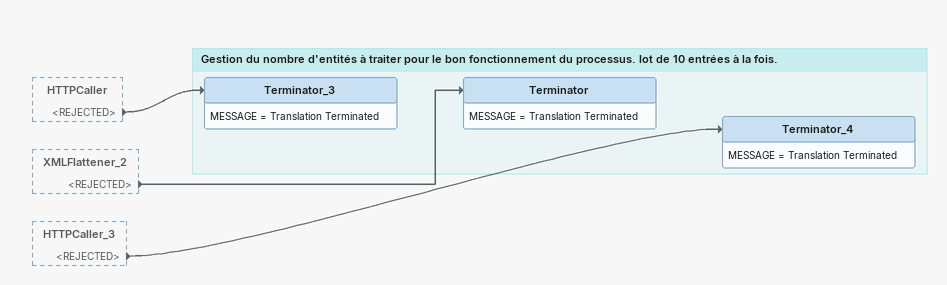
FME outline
HTTPCaller [outside]
    <REJECTED> -> Terminator_3
XMLFlattener_2 [outside]
    <REJECTED> -> Terminator
HTTPCaller_3 [outside]
    <REJECTED> -> Terminator_4

Bookmark: Gestion du nombre d'entités à traiter pour le bon fonctionnement du processus. lot de 10 entrées à la fois.
Terminator_4
    MESSAGE = Translation Terminated
Terminator
    MESSAGE = Translation Terminated
Terminator_3
    MESSAGE = Translation Terminated
